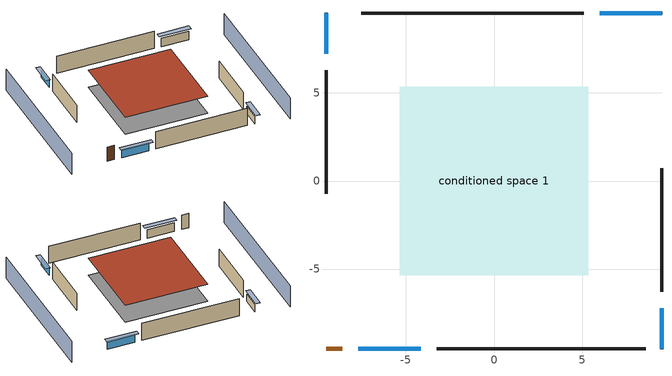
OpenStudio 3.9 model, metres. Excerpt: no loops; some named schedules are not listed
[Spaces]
conditioned space 1
 floor outside (Floor1 construction): -5.34,-5.34 -5.34,5.34 5.34,5.34 5.34,-5.34 z0.61
 wall outside (Wall1 construction): 5.08,9.54 -7.53,9.54 z0.61:3.05
 wall outside (Wall2 construction): 9.54,-6.29 9.54,0.72 z0.61:3.05
 wall outside (Wall3 construction): -3.24,-9.54 8.61,-9.54 z0.61:3.05
 wall outside (Wall4 construction): -9.54,6.29 -9.54,-0.72 z0.61:3.05
 wall outside (AdiabaticWallConstruction): 9.54,9.54 6.01,9.54 / -7.69,-9.54 -4.17,-9.54 z0.61:1.8; 9.54,-9.54 9.54,-7.22 / -9.54,9.54 -9.54,7.22 z0.61:1.62
 wall outside (AdiabaticWallConstruction 1): -9.54,-9.54 -8.62,-9.54 z0.61:2.64
 window (WindowConstruction): 9.54,9.54 6.01,9.54 z0.61:1.8
 window (WindowConstruction 1): 9.54,-9.54 9.54,-7.22 z0.61:1.62
 window (WindowConstruction 2): -7.69,-9.54 -4.17,-9.54 z0.61:1.8
 window (WindowConstruction 3): -9.54,9.54 -9.54,7.22 z0.61:1.62
 door (Door): -9.54,-9.54 -8.62,-9.54 z0.61:2.64
 roof outside (Roof1 construction): -5.34,5.34 -5.34,-5.34 5.34,-5.34 5.34,5.34 z3.05
shading: -14.11,9.54 -14.11,-9.54 / 14.11,-9.54 14.11,9.54 z0:3.05; 5.71,9.54 9.84,9.54 9.84,10.15 5.71,10.15 z2.1; 9.54,-6.91 9.54,-9.84 10.15,-9.84 10.15,-6.91 z1.92; -3.86,-9.54 -8,-9.54 -8,-10.15 -3.86,-10.15 z2.1; -9.54,6.91 -9.54,9.84 -10.15,9.84 -10.15,6.91 z1.92
[Site]
Portland Intl Arpt_OR: Latitude {deg}=45.59; Longitude {deg}=-122.6; Time Zone {hr}=-8; Elevation {m}=33; Terrain=Suburbs; Keep Site Location Information=Yes
[Site:GroundTemperature:Shallow]
10.2558, 8.96328, 8.85977, 9.47314, 11.9355, 14.3863, 16.5111, 17.8571, 17.9714, 16.8767, 14.8061, 12.4304
[Site:WaterMainsTemperature]
Calculation Method=Schedule; Temperature Schedule=mains temperature schedule
[Building]
Building 1
[Material] Roughness=Rough
Name | Thickness {m} | Conductivity {W/m-K} | Density {kg/m3} | Specific Heat {J/kg-K} | Thermal Absorptance | Solar Absorptance | Visible Absorptance
asphalt or fiberglass shingles | 0.00635 | 0.162714 | 1121.4 | 1465.45 | 0.9 | 0.85 | 0.85
roof rigid ins | 0.051816 | 0.029427 | 32.04 | 1214.23 | 0.9 | 0.7 | 0.7
osb sheathing 0.75 in. | 0.01905 | 0.115458 | 512.64 | 1214.23 | 0.9 | 0.7 | 0.7
roof stud and cavity | 0.2032 | 0.133729 | 78.34581 | 1123.46 | 0.9 | 0.7 | 0.7
gypsum board | 0.0127 | 0.160291 | 801 | 837.4 | 0.9 | 0.6 | 0.6
wood siding | 0.0254 | 0.102417 | 544.68 | 1172.36 | 0.9 | 0.85 | 0.85
osb sheathing 0.5 in. | 0.0127 | 0.115458 | 512.64 | 1214.23 | 0.9 | 0.7 | 0.7
wall stud and cavity | 0.1397 | 0.550994 | 139.0536 | 1170.24 | 0.9 | 0.7 | 0.7
floor stud and cavity | 0.1397 | 0.501511 | 92.3553 | 1139.71 | 0.9 | 0.7 | 0.7
floor covering | 0.0127 | 0.0433444 | 54.468 | 1339.84 | 0.9 | 0.6 | 0.6
wood siding 1; wood siding 2 | 0.0254 | 0.102417 | 544.68 | 1172.36
wall rigid ins | 0.512978 | 0.029427 | 32.04 | 1214.23 | 0.9 | 0.7 | 0.7
wall stud and cavity 1 | 0.0889 | 0.380278 | 52.3479 | 1209.89 | 0.9 | 0.7 | 0.7
door material | 0.04445 | 0.0612267 | 512.64 | 1214.23 | 0.9 | 0.7 | 0.7
wall stud and cavity 2 | 0.0889 | 0.391764 | 83.0341 | 1211.67 | 0.9 | 0.7 | 0.7
furniture material conditioned space 1 | 0.1524 | 0.115458 | 640.8 | 1214.23 | 0.9 | 0.6 | 0.6
[Construction]
Roof1 construction: asphalt or fiberglass shingles, roof rigid ins, osb sheathing 0.75 in., roof stud and cavity, gypsum board
Wall1 construction; Wall2 construction; Wall3 construction; Wall4 construction: wood siding, osb sheathing 0.5 in., wall stud and cavity, gypsum board
Floor1 construction: floor stud and cavity, osb sheathing 0.75 in., floor covering
WindowConstruction; WindowConstruction 1; WindowConstruction 2; WindowConstruction 3: WindowMaterial
AdiabaticWallConstruction: wood siding 1, wall rigid ins, wall stud and cavity 1, gypsum board
Door: door material
AdiabaticWallConstruction 1: wood siding 2, wall rigid ins, wall stud and cavity 1, gypsum board
PartitionWallConstruction: gypsum board, wall stud and cavity 2, gypsum board
furniture construction conditioned space 1: furniture material conditioned space 1
[WindowMaterial:SimpleGlazingSystem]
WindowMaterial: U-Factor {W/m2-K}=1.93052; Solar Heat Gain Coefficient=0.49
[ThermalZone]
conditioned space: Multiplier=1; Volume {m3}=278.185; Thermostat=conditioned space temperature setpoint; Use Ideal Air Loads=No
[Space]
conditioned space 1: Thermal Zone=conditioned space; Volume {m3}=278.185
[ThermostatSetpoint:DualSetpoint]
conditioned space temperature setpoint: Heating Setpoint Temperature Schedule=heating setpoint; Cooling Setpoint Temperature Schedule=cooling setpoint; Temperature Difference Between Cutout And Setpoint {deltaC}=0
[SurfaceProperty:IncidentSolarMultiplier] Incident Solar Multiplier=1; Incident Solar Multiplier Schedule=trans schedule winter=0.85 summer=0.7
Window1; Window2; Window3; Window4
[InternalMass:Definition] Design Level Calculation Method=SurfaceArea
Name | Construction | Surface Area {m2}
partition wall mass | PartitionWallConstruction | 114.085
furniture mass conditioned space 1 | furniture construction conditioned space 1 | 45.63397
[InternalMass] Space or SpaceType=conditioned space 1; Multiplier=1
Name | Internal Mass Definition
partition wall mass | partition wall mass
furniture mass conditioned space 1 | furniture mass conditioned space 1
[EnergyManagementSystem:Sensor]
Name | Output Variable or Output Meter Index Key | Output Variable or Output Meter
water_heater_T_set | water heater setpoint | Schedule Value
out_pb_s |  | Site Outdoor Air Barometric Pressure
out_wt_s |  | Site Outdoor Air Humidity Ratio
site_vw_s |  | Site Wind Speed
cool_season | cooling season schedule | Schedule Value
natural_vent_s | natural vent schedule | Schedule Value
htg_sp_s; htg_sp_s_1 | heating setpoint | Schedule Value
clg_sp_s; clg_sp_s_1 | cooling setpoint | Schedule Value
mech_vent_range_fan_0_sch_s | mech vent range fan 0 schedule | Schedule Value
mech_vent_bath_fan_0_sch_s | mech vent bath fan 0 schedule | Schedule Value
clothes_dryer_exhaust_0_sch_s | clothes_dryer | Schedule Value
site_temp | Environment | Site Outdoor Air Drybulb Temperature
discharge_sch_sensor | electric_vehicle_discharging | Schedule Value
charge_sch_sensor | electric_vehicle_charging | Schedule Value
soc_sensor | Vehicle1 li ion | Electric Storage Charge Fraction
htg_load_cond |  | Heating:EnergyTransfer:Zone:CONDITIONED SPACE
clg_load_cond |  | Cooling:EnergyTransfer:Zone:CONDITIONED SPACE
s_conv | Floor1 | Surface Inside Face Convection Heat Gain Energy
s_ig | Floor1 | Surface Inside Face Internal Gains Radiation Heat Gain Energy
s_sol | Floor1 | Surface Inside Face Solar Radiation Heat Gain Energy
s_lgt | Floor1 | Surface Inside Face Lights Radiation Heat Gain Energy
s_surf | Floor1 | Surface Inside Face Net Surface Thermal Radiation Heat Gain Energy
s_conv_1 | Roof1 | Surface Inside Face Convection Heat Gain Energy
s_ig_1 | Roof1 | Surface Inside Face Internal Gains Radiation Heat Gain Energy
s_sol_1 | Roof1 | Surface Inside Face Solar Radiation Heat Gain Energy
s_lgt_1 | Roof1 | Surface Inside Face Lights Radiation Heat Gain Energy
s_surf_1 | Roof1 | Surface Inside Face Net Surface Thermal Radiation Heat Gain Energy
ss_sol | Door1 | Surface Inside Face Solar Radiation Heat Gain Energy
ss_lgt | Door1 | Surface Inside Face Lights Radiation Heat Gain Energy
ss_conv | Door1 | Surface Inside Face Convection Heat Gain Energy
ss_ig | Door1 | Surface Inside Face Internal Gains Radiation Heat Gain Energy
ss_surf | Door1 | Surface Inside Face Net Surface Thermal Radiation Heat Gain Energy
ss_conv_1 | Window1 | Surface Inside Face Convection Heat Gain Energy
ss_ig_1 | Window1 | Surface Inside Face Internal Gains Radiation Heat Gain Energy
ss_surf_1 | Window1 | Surface Inside Face Net Surface Thermal Radiation Heat Gain Energy
ss_trans_in | Window1 | Surface Window Transmitted Solar Radiation Rate
ss_back_out | Window1 | Surface Window Shortwave from Zone Back Out Window Heat Transfer Rate
ss_trans_out | Window1 | Surface Inside Face Initial Transmitted Diffuse Transmitted Out Window Solar Radiation Rate
ss_conv_2 | Window2 | Surface Inside Face Convection Heat Gain Energy
ss_ig_2 | Window2 | Surface Inside Face Internal Gains Radiation Heat Gain Energy
ss_surf_2 | Window2 | Surface Inside Face Net Surface Thermal Radiation Heat Gain Energy
ss_trans_in_1 | Window2 | Surface Window Transmitted Solar Radiation Rate
ss_back_out_1 | Window2 | Surface Window Shortwave from Zone Back Out Window Heat Transfer Rate
ss_trans_out_1 | Window2 | Surface Inside Face Initial Transmitted Diffuse Transmitted Out Window Solar Radiation Rate
ss_conv_3 | Window3 | Surface Inside Face Convection Heat Gain Energy
ss_ig_3 | Window3 | Surface Inside Face Internal Gains Radiation Heat Gain Energy
ss_surf_3 | Window3 | Surface Inside Face Net Surface Thermal Radiation Heat Gain Energy
ss_trans_in_2 | Window3 | Surface Window Transmitted Solar Radiation Rate
ss_back_out_2 | Window3 | Surface Window Shortwave from Zone Back Out Window Heat Transfer Rate
ss_trans_out_2 | Window3 | Surface Inside Face Initial Transmitted Diffuse Transmitted Out Window Solar Radiation Rate
ss_conv_4 | Window4 | Surface Inside Face Convection Heat Gain Energy
ss_ig_4 | Window4 | Surface Inside Face Internal Gains Radiation Heat Gain Energy
ss_surf_4 | Window4 | Surface Inside Face Net Surface Thermal Radiation Heat Gain Energy
ss_trans_in_3 | Window4 | Surface Window Transmitted Solar Radiation Rate
ss_back_out_3 | Window4 | Surface Window Shortwave from Zone Back Out Window Heat Transfer Rate
ss_trans_out_3 | Window4 | Surface Inside Face Initial Transmitted Diffuse Transmitted Out Window Solar Radiation Rate
s_conv_2 | Wall1 | Surface Inside Face Convection Heat Gain Energy
s_ig_2 | Wall1 | Surface Inside Face Internal Gains Radiation Heat Gain Energy
s_sol_2 | Wall1 | Surface Inside Face Solar Radiation Heat Gain Energy
s_lgt_2 | Wall1 | Surface Inside Face Lights Radiation Heat Gain Energy
s_surf_2 | Wall1 | Surface Inside Face Net Surface Thermal Radiation Heat Gain Energy
s_conv_3 | Wall2 | Surface Inside Face Convection Heat Gain Energy
s_ig_3 | Wall2 | Surface Inside Face Internal Gains Radiation Heat Gain Energy
s_sol_3 | Wall2 | Surface Inside Face Solar Radiation Heat Gain Energy
s_lgt_3 | Wall2 | Surface Inside Face Lights Radiation Heat Gain Energy
s_surf_3 | Wall2 | Surface Inside Face Net Surface Thermal Radiation Heat Gain Energy
s_conv_4 | Wall3 | Surface Inside Face Convection Heat Gain Energy
s_ig_4 | Wall3 | Surface Inside Face Internal Gains Radiation Heat Gain Energy
s_sol_4 | Wall3 | Surface Inside Face Solar Radiation Heat Gain Energy
s_lgt_4 | Wall3 | Surface Inside Face Lights Radiation Heat Gain Energy
s_surf_4 | Wall3 | Surface Inside Face Net Surface Thermal Radiation Heat Gain Energy
s_conv_5 | Wall4 | Surface Inside Face Convection Heat Gain Energy
s_ig_5 | Wall4 | Surface Inside Face Internal Gains Radiation Heat Gain Energy
s_sol_5 | Wall4 | Surface Inside Face Solar Radiation Heat Gain Energy
s_lgt_5 | Wall4 | Surface Inside Face Lights Radiation Heat Gain Energy
s_surf_5 | Wall4 | Surface Inside Face Net Surface Thermal Radiation Heat Gain Energy
im_conv | furniture mass conditioned space 1 | Surface Inside Face Convection Heat Gain Energy
im_ig | furniture mass conditioned space 1 | Surface Inside Face Internal Gains Radiation Heat Gain Energy
im_sol | furniture mass conditioned space 1 | Surface Inside Face Solar Radiation Heat Gain Energy
im_lgt | furniture mass conditioned space 1 | Surface Inside Face Lights Radiation Heat Gain Energy
im_surf | furniture mass conditioned space 1 | Surface Inside Face Net Surface Thermal Radiation Heat Gain Energy
im_conv_1 | partition wall mass | Surface Inside Face Convection Heat Gain Energy
im_ig_1 | partition wall mass | Surface Inside Face Internal Gains Radiation Heat Gain Energy
im_sol_1 | partition wall mass | Surface Inside Face Solar Radiation Heat Gain Energy
im_lgt_1 | partition wall mass | Surface Inside Face Lights Radiation Heat Gain Energy
im_surf_1 | partition wall mass | Surface Inside Face Net Surface Thermal Radiation Heat Gain Energy
airflow_gain | infil flow | Infiltration Sensible Heat Gain Energy
airflow_loss | infil flow | Infiltration Sensible Heat Loss Energy
airflow_gain_1 | natural vent flow | Infiltration Sensible Heat Gain Energy
airflow_loss_1 | natural vent flow | Infiltration Sensible Heat Loss Energy
airflow_gain_2 | whole house fan flow | Infiltration Sensible Heat Gain Energy
airflow_loss_2 | whole house fan flow | Infiltration Sensible Heat Loss Energy
mv_conv | mech vent bath fan 0 | Electric Equipment Convective Heating Energy
mv_rad | mech vent bath fan 0 | Electric Equipment Radiant Heating Energy
mv_conv_1 | mech vent house fan | Electric Equipment Convective Heating Energy
mv_rad_1 | mech vent house fan | Electric Equipment Radiant Heating Energy
mv_conv_2 | mech vent house fan cfis | Electric Equipment Convective Heating Energy
mv_rad_2 | mech vent house fan cfis | Electric Equipment Radiant Heating Energy
mv_conv_3 | mech vent range fan 0 | Electric Equipment Convective Heating Energy
mv_rad_3 | mech vent range fan 0 | Electric Equipment Radiant Heating Energy
mv_conv_4 | mech vent house fan latent load | Other Equipment Convective Heating Energy
mv_rad_4 | mech vent house fan latent load | Other Equipment Radiant Heating Energy
mv_conv_5 | mech vent house fan sensible load | Other Equipment Convective Heating Energy
mv_rad_5 | mech vent house fan sensible load | Other Equipment Radiant Heating Energy
ig_lgt_conv | interior lighting | Lights Convective Heating Energy
ig_lgt_rad | interior lighting | Lights Radiant Heating Energy
ig_lgt_vis | interior lighting | Lights Visible Radiation Heating Energy
ig_ee_conv | ceiling fan | Electric Equipment Convective Heating Energy
ig_ee_rad | ceiling fan | Electric Equipment Radiant Heating Energy
ig_ee_conv_1 | clothes dryer | Electric Equipment Convective Heating Energy
ig_ee_rad_1 | clothes dryer | Electric Equipment Radiant Heating Energy
ig_ee_conv_2 | clothes washer | Electric Equipment Convective Heating Energy
ig_ee_rad_2 | clothes washer | Electric Equipment Radiant Heating Energy
ig_ee_conv_3 | cooking range | Electric Equipment Convective Heating Energy
ig_ee_rad_3 | cooking range | Electric Equipment Radiant Heating Energy
ig_ee_conv_4 | freezer | Electric Equipment Convective Heating Energy
ig_ee_rad_4 | freezer | Electric Equipment Radiant Heating Energy
ig_ee_conv_5 | fridge | Electric Equipment Convective Heating Energy
ig_ee_rad_5 | fridge | Electric Equipment Radiant Heating Energy
ig_ee_conv_6 | misc plug loads | Electric Equipment Convective Heating Energy
ig_ee_rad_6 | misc plug loads | Electric Equipment Radiant Heating Energy
ig_ee_conv_7 | misc tv | Electric Equipment Convective Heating Energy
ig_ee_rad_7 | misc tv | Electric Equipment Radiant Heating Energy
ig_ee_conv_8 | whole house fan | Electric Equipment Convective Heating Energy
ig_ee_rad_8 | whole house fan | Electric Equipment Radiant Heating Energy
ig_oe_conv | clothes dryer 1 | Other Equipment Convective Heating Energy
ig_oe_rad | clothes dryer 1 | Other Equipment Radiant Heating Energy
ig_oe_conv_1 | cooking range 1 | Other Equipment Convective Heating Energy
ig_oe_rad_1 | cooking range 1 | Other Equipment Radiant Heating Energy
ig_oe_conv_2 | general water use latent | Other Equipment Convective Heating Energy
ig_oe_rad_2 | general water use latent | Other Equipment Radiant Heating Energy
ig_oe_conv_3 | general water use sensible | Other Equipment Convective Heating Energy
ig_oe_rad_3 | general water use sensible | Other Equipment Radiant Heating Energy
ig_oe_conv_4 | water heater energy adjustment1 | Other Equipment Convective Heating Energy
ig_oe_rad_4 | water heater energy adjustment1 | Other Equipment Radiant Heating Energy
ig_oe_conv_5 | water heater lat | Other Equipment Convective Heating Energy
ig_oe_rad_5 | water heater lat | Other Equipment Radiant Heating Energy
ig_oe_conv_6 | water heater sens | Other Equipment Convective Heating Energy
ig_oe_rad_6 | water heater sens | Other Equipment Radiant Heating Energy
ig_ppl_conv | occupants | People Convective Heating Energy
ig_ppl_rad | occupants | People Radiant Heating Energy
[EnergyManagementSystem:Program]
room_ac_supply_fan_disaggregate_program: Set room_ac_supply_fan_clg = 0; If room_ac_clg_coil_s > 0; Set room_ac_supply_fan_clg = room_ac_supply_fan_s; EndIf
furnace_supply_fan_disaggregate_program: Set furnace_supply_fan_primary_htg = 0; If furnace_htg_coil_s > 0; Set furnace_supply_fan_primary_htg = furnace_supply_fan_s; EndIf
water_heater_InletAir: Set water_heater_Tamb_act = water_heater_amb_temp; Set water_heater_RHamb_act = 0; Set water_heater_RHamb_act = water_heater_RHamb_act + (water_heater_amb_rh / 100) / 1; Set water_heater_sens_act = (0 - water_heater_sens_cool - (water_heater_tl + water_heater_fan_pwr)) / 1; Set water_heater_lat_act = (0 - water_heater_lat_cool) / 1
water_heater_Control: Set water_heater_HPWHSchedOverride = water_heater_T_set; If (water_heater_amb_temp<5.56) || (water_heater_amb_temp>48.89); Set water_heater_UESchedOverride = water_heater_T_set; Set water_heater_LESchedOverride = water_heater_T_set; Else; Set water_heater_UESchedOverride = water_heater_T_set - 9.0; Set water_heater_LESchedOverride = 0; EndIf
water_heater_hpwh_EC_adj: If WarmupFlag == 0; Set dhw_e_cons = water_heater_tank_energy + water_heater_tank_on_cycle_parasitic + water_heater_tank_off_cycle_parasitic + water_heater_coil_energy + water_heater_fan_energy; Set water_heater_hpwh_ec_adj_act = 0.0 * dhw_e_cons / 1; EndIf
fridge_schedule_program: Set Tin = fridge_tin_s*(9.0/5.0)+32.0; Set fridge_schedule_act = 0; If (Hour == 0); Set fridge_schedule_act = (-0.487+0.019*Tin); ElseIf (Hour == 1); Set fridge_schedule_act = (-0.34+0.016*Tin); ElseIf (Hour == 2); Set fridge_schedule_act = (-0.37+0.017*Tin); ElseIf (Hour == 3); Set fridge_schedule_act = (-0.361+0.016*Tin); ElseIf (Hour == 4); Set fridge_schedule_act = (-0.515+0.018*Tin); ElseIf (Hour == 5); Set fridge_schedule_act = (-0.684+0.021*Tin); ElseIf (Hour == 6); Set fridge_schedule_act = (-0.471+0.019*Tin); ElseIf (Hour == 7); Set fridge_schedule_act = (-0.159+0.015*Tin); ElseIf (Hour == 8); Set fridge_schedule_act = (-0.079+0.015*Tin); ElseIf (Hour == 9); Set fridge_schedule_act = (-0.417+0.019*Tin); ElseIf (Hour == 10); Set fridge_schedule_act = (-0.411+0.018*Tin); ElseIf (Hour == 11); Set fridge_schedule_act = (-0.386+0.018*Tin); ElseIf (Hour == 12); Set fridge_schedule_act = (-0.24+0.016*Tin); ElseIf (Hour == 13); Set fridge_schedule_act = (-0.314+0.017*Tin); ElseIf (Hour == 14); Set fridge_schedule_act = (-0.16+0.015*Tin); ElseIf (Hour == 15); Set fridge_schedule_act = (-0.121+0.015*Tin); ElseIf (Hour == 16); Set fridge_schedule_act = (-0.469+0.02*Tin); ElseIf (Hour == 17); Set fridge_schedule_act = (-0.412+0.02*Tin); ElseIf (Hour == 18); Set fridge_schedule_act = (-0.091+0.017*Tin); ElseIf (Hour == 19); Set fridge_schedule_act = (0.077+0.014*Tin); ElseIf (Hour == 20); Set fridge_schedule_act = (-0.118+0.016*Tin); ElseIf (Hour == 21); Set fridge_schedule_act = (-0.247+0.017*Tin); ElseIf (Hour == 22); Set fridge_schedule_act = (-0.445+0.019*Tin); ElseIf (Hour == 23); Set fridge_schedule_act = (-0.544+0.02*Tin); EndIf
natural_vent_program: Set Tin = tin_s; Set Tout = tout_s; Set Wout = out_wt_s; Set Pbar = out_pb_s; Set Phiout = (@RhFnTdbWPb Tout Wout Pbar); Set MaxHR = 0.0115; Set Tnvsp = (htg_sp_s + clg_sp_s) / 2; Set NVavail = natural_vent_s; Set ClgSsnAvail = cool_season; Set Qnv = 0; Set Qwhf = 0; Set whole_house_fan_act = 0; If ((Wout < MaxHR) && (Tin > Tout) && (Tin > Tnvsp) && (ClgSsnAvail > 0)); Set WHF_Flow = 0; Set Adj = (Tin-Tnvsp)/(Tin-Tout); Set Adj = (@Min Adj 1); Set Adj = (@Max Adj 0); If (WHF_Flow > 0); Set Qwhf = WHF_Flow*Adj; Set WHF_W = 0; Set whole_house_fan_act = WHF_W*Adj; ElseIf (NVavail > 0); Set NVArea = 5243.521900032001; Set Cs = 8.968567957270247e-05; Set Cw = 6.885098896527586e-05; Set Tdiff = Tin-Tout; Set dT = (@Abs Tdiff); Set Vwind = site_vw_s; Set SGNV = NVArea*Adj*((((Cs*dT)+(Cw*(Vwind^2)))^0.5)/1000); Set MaxNV = 1.5454705606656003; Set Qnv = (@Min SGNV MaxNV); EndIf; EndIf; Set natural_vent_flow_act = Qnv; Set whole_house_fan_flow_act = Qwhf; Set natural_vent_program_Qnv = Qnv; Set natural_vent_program_Qwhf = Qwhf
[ElectricEquipment:Definition] Design Level Calculation Method=EquipmentLevel
Name | Design Level {W} | Fraction Latent | Fraction Radiant | Fraction Lost
ceiling fan | 17.6549 | 0 | 0.558 | 0
clothes washer | 419.724 | 0.03 | 0.162 | 0.7
clothes dryer | 5030.02 | 0.015 | 0.081 | 0.85
fridge | 39.726 | 0 | 0.6 | 0
freezer | 194.914 | 0 | 0.6 | 0
cooking range | 1705.07 | 0.08 | 0.432 | 0.2
misc tv | 665.534 | 0 | 0.6 | 0
misc plug loads | 424.034 | 0.021 | 0.558 | 0.049
whole house fan; mech vent house fan | 0 | 0 | 0 | 1
mech vent house fan cfis | 0 | 0 | 0 | 0
mech vent range fan 0; mech vent bath fan 0 | 30 | 0 | 0 | 1
[ElectricEquipment] Space or SpaceType=conditioned space 1
Name | Electric Equipment Definition | Schedule
ceiling fan | ceiling fan | ceiling_fan
clothes washer | clothes washer | clothes_washer
clothes dryer | clothes dryer | clothes_dryer
fridge | fridge | fridge schedule
freezer | freezer | freezer schedule
cooking range | cooking range | cooking_range
misc tv | misc tv | plug_loads_tv
misc plug loads | misc plug loads | plug_loads_other
whole house fan | whole house fan | Always On Discrete
mech vent house fan | mech vent house fan | mech vent house fan schedule
mech vent house fan cfis | mech vent house fan cfis | mech vent house fan cfis schedule
mech vent range fan 0 | mech vent range fan 0 | mech vent range fan 0 schedule
mech vent bath fan 0 | mech vent bath fan 0 | mech vent bath fan 0 schedule
[OtherEquipment:Definition] Design Level Calculation Method=EquipmentLevel
Name | Design Level {W} | Fraction Latent | Fraction Radiant | Fraction Lost
water heater sens; mech vent house fan sensible load | 0 | 0 | 0 | 0
water heater lat; mech vent house fan latent load | 0 | 1 | 0 | 0
water heater energy adjustment1 | 0.01 | 0 | 0 | 1
clothes dryer 2 | 0 | 0.015 | 0.081 | 0.85
cooking range 2 | 0 | 0.08 | 0.432 | 0.2
general water use sensible | -98.09 | 0 | 0.6 | 0
general water use latent | 99.529 | 1 | 0 | 0
[OtherEquipment] Space or SpaceType=conditioned space 1
Name | Other Equipment Definition | Schedule | Fuel Type
water heater sens | water heater sens | Always On Discrete
water heater lat | water heater lat | Always On Discrete
water heater energy adjustment1 | water heater energy adjustment1 | Always On Discrete | Electricity
clothes dryer 1 | clothes dryer 2 | clothes_dryer | Electricity
cooking range 1 | cooking range 2 | cooking_range | Electricity
general water use sensible | general water use sensible | general water use schedule
general water use latent | general water use latent | general water use schedule
mech vent house fan sensible load | mech vent house fan sensible load | Always On Discrete
mech vent house fan latent load | mech vent house fan latent load | Always On Discrete
[WaterUse:Equipment:Definition]
clothes washer: Peak Flow Rate {m3/s}=1.12894e-05
[Lights:Definition]
interior lighting: Design Level Calculation Method=LightingLevel; Lighting Level {W}=290.194; Fraction Radiant=0.6; Fraction Visible=0.2; Return Air Fraction=0
[Lights]
interior lighting: Lights Definition=interior lighting; Space or SpaceType=conditioned space 1; Schedule=lighting_interior; Fraction Replaceable=1
[Exterior:Lights:Definition]
exterior lighting: Design Level {W}=9.28603
[Exterior:Lights]
exterior lighting: Exterior Lights Definition=exterior lighting; Schedule=exterior lighting schedule
[People:Definition]
occupants: Number of People Calculation Method=People; Number of People {people}=5; Fraction Radiant=0.314171; Sensible Heat Fraction=0.56303; Carbon Dioxide Generation Rate {m3/s-W}=0; Enable ASHRAE 55 Comfort Warnings=No; Mean Radiant Temperature Calculation Type=EnclosureAveraged
[People]
occupants: People Definition=occupants; Space or SpaceType=conditioned space 1; Number of People Schedule=occupants; Activity Level Schedule=occupants activity schedule; Multiplier=1
[SpaceInfiltration:DesignFlowRate] Space or SpaceType=conditioned space 1; Schedule=Always On Discrete; Design Flow Rate Calculation Method=Flow/Space; Design Flow Rate {m3/s}=0
natural vent flow; whole house fan flow; infil flow
